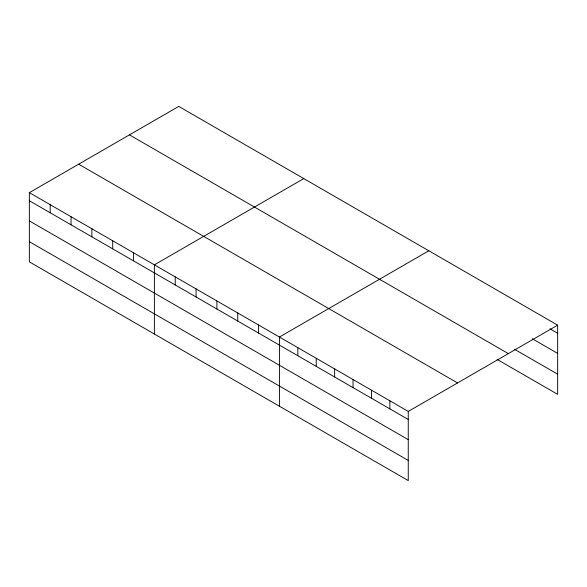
<?xml version="1.0" encoding="UTF-8"?>
<svg xmlns="http://www.w3.org/2000/svg" width="587" height="587" viewBox="0 0 587 587"><rect width="100%" height="100%" fill="white"/><g stroke="black" fill="none" stroke-linecap="round" stroke-linejoin="round"><path stroke-width="0.88" d="M408.258 439.656L408.258 411.414L29.35 192.653L29.35 261.839L408.258 480.599L408.258 439.656L29.35 220.895M497.072 359.376L557.65 394.347L557.65 325.161L178.742 106.401L29.35 192.653M303.78 178.587L154.388 264.84L154.388 334.032M428.818 250.781L279.427 337.033L279.427 406.226M408.258 411.414L557.65 325.161M549.982 328.808L557.65 333.24M532.343 338.794L557.65 353.403M514.704 349.39L557.65 374.183M129.441 134.863L508.349 353.623M78.651 164.191L457.559 382.944M29.35 200.732L408.258 419.492M29.35 241.675L408.258 460.435M389.856 400.782L389.856 408.868M371.446 390.157L371.446 398.235M353.044 379.532L353.044 387.611M334.641 368.907L334.641 376.986M316.239 358.283L316.239 366.361M297.829 347.658L297.829 355.737M258.588 325L258.588 333.078M237.75 312.966L237.75 321.045M216.911 300.94L216.911 309.019M196.065 288.907L196.065 296.985M175.227 276.873L175.227 284.952M133.55 252.806L133.55 260.892M112.711 240.78L112.711 248.859M91.873 228.747L91.873 236.825M71.027 216.713L71.027 224.792M50.189 204.68L50.189 212.765"/></g></svg>
